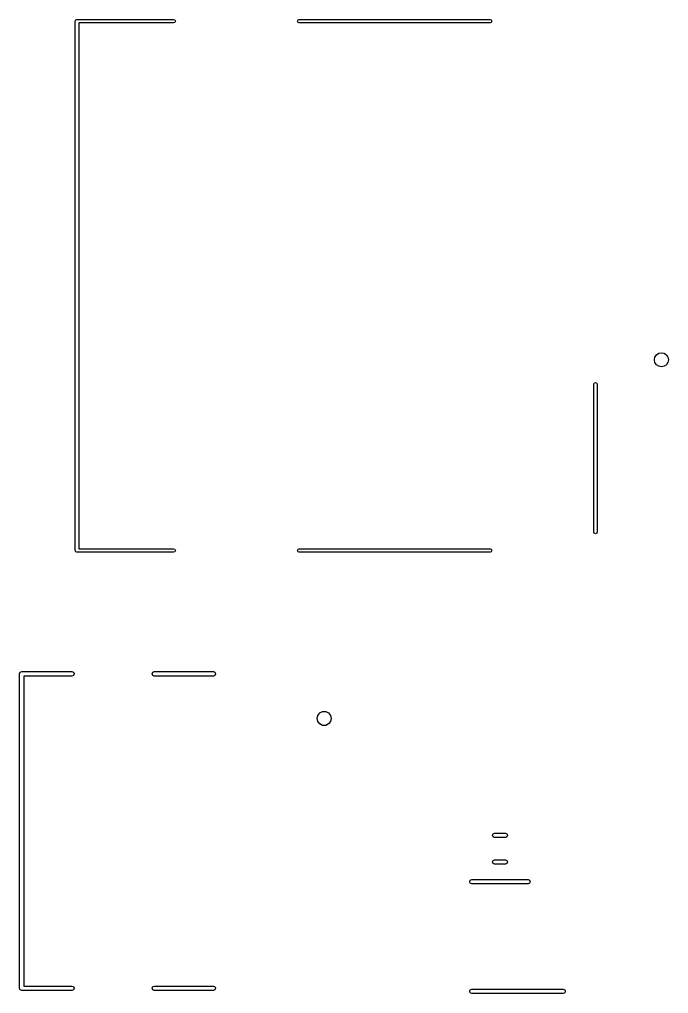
# Model space of a CAD drawing. Extents: x 99.3 to 188.9, y -147 to -56.
# Drawn here: x 99.34 to 117.8, y -90.12 to -62.42 of the extents above; entities that cross this region are included whole.
import ezdxf

# ---------------------------------------------------------------- set-up
doc = ezdxf.new("R2010")
doc.units = 0
doc.layers.add('BLACK', color=7, linetype='CONTINUOUS')

msp = doc.modelspace()

# ---------------------------------------------------------------- linework, layer by layer
at = {"layer": 'BLACK', "linetype": 'CONTINUOUS'}
for p, q in [((100.92, -62.475), (100.935, -62.4396)), ((100.92, -77.525), (100.92, -62.475)), ((100.935, -62.4396), (100.97, -62.425)), ((100.97, -62.425), (103.72, -62.425)), ((103.72, -62.525), (101.02, -62.525)), ((101.02, -62.525), (101.02, -77.475)), ((103.72, -62.425), (103.755, -62.4396)), ((103.755, -62.5104), (103.72, -62.525)), ((103.755, -62.4396), (103.77, -62.475)), ((103.77, -62.475), (103.755, -62.5104)), ((107.245, -62.475), (107.26, -62.4396)), ((107.26, -62.5104), (107.245, -62.475)), ((107.26, -62.4396), (107.295, -62.425)), ((107.295, -62.525), (107.26, -62.5104)), ((107.295, -62.425), (112.72, -62.425)), ((112.72, -62.525), (107.295, -62.525)), ((112.72, -62.425), (112.755, -62.4396)), ((112.755, -62.5104), (112.72, -62.525)), ((112.755, -62.4396), (112.77, -62.475)), ((112.77, -62.475), (112.755, -62.5104)), ((117.41, -72.0235), (117.454, -71.9586)), ((117.454, -71.9586), (117.518, -71.9152)), ((117.518, -71.9152), (117.595, -71.9)), ((117.595, -71.9), (117.672, -71.9152)), ((117.672, -71.9152), (117.736, -71.9586)), ((117.736, -71.9586), (117.78, -72.0235)), ((117.395, -72.1), (117.41, -72.0235)), ((117.41, -72.1765), (117.395, -72.1)), ((117.454, -72.2414), (117.41, -72.1765)), ((117.518, -72.2848), (117.454, -72.2414)), ((117.736, -72.2414), (117.672, -72.2848)), ((117.78, -72.1765), (117.736, -72.2414)), ((117.78, -72.0235), (117.795, -72.1)), ((117.795, -72.1), (117.78, -72.1765)), ((117.595, -72.3), (117.518, -72.2848)), ((117.672, -72.2848), (117.595, -72.3)), ((115.67, -72.8), (115.685, -72.7646)), ((115.67, -77), (115.67, -72.8)), ((115.685, -72.7646), (115.72, -72.75)), ((115.72, -72.75), (115.755, -72.7646)), ((115.755, -72.7646), (115.77, -72.8)), ((115.77, -72.8), (115.77, -77)), ((115.685, -77.0354), (115.67, -77)), ((115.72, -77.05), (115.685, -77.0354)), ((115.755, -77.0354), (115.72, -77.05)), ((115.77, -77), (115.755, -77.0354)), ((100.935, -77.5604), (100.92, -77.525)), ((101.02, -77.475), (103.72, -77.475)), ((103.72, -77.475), (103.755, -77.4896)), ((103.755, -77.4896), (103.77, -77.525)), ((103.77, -77.525), (103.755, -77.5604)), ((107.245, -77.525), (107.26, -77.4896)), ((107.26, -77.5604), (107.245, -77.525)), ((107.26, -77.4896), (107.295, -77.475)), ((107.295, -77.475), (112.72, -77.475)), ((112.72, -77.475), (112.755, -77.4896)), ((112.755, -77.4896), (112.77, -77.525)), ((112.77, -77.525), (112.755, -77.5604)), ((100.97, -77.575), (100.935, -77.5604)), ((103.72, -77.575), (100.97, -77.575)), ((103.755, -77.5604), (103.72, -77.575)), ((107.295, -77.575), (107.26, -77.5604)), ((112.72, -77.575), (107.295, -77.575)), ((112.755, -77.5604), (112.72, -77.575)), ((99.3365, -81.03), (99.3551, -80.9851)), ((99.3365, -89.97), (99.3365, -81.03)), ((99.3551, -80.9851), (99.4, -80.9665)), ((99.4, -80.9665), (100.83, -80.9665)), ((100.83, -81.0935), (99.4635, -81.0935)), ((99.4635, -81.0935), (99.4635, -89.9065)), ((100.83, -80.9665), (100.875, -80.9851)), ((100.875, -81.0749), (100.83, -81.0935)), ((100.875, -80.9851), (100.893, -81.03)), ((100.893, -81.03), (100.875, -81.0749)), ((103.106, -81.03), (103.125, -80.9851)), ((103.125, -81.0749), (103.106, -81.03)), ((103.125, -80.9851), (103.17, -80.9665)), ((103.17, -81.0935), (103.125, -81.0749)), ((103.17, -80.9665), (104.85, -80.9665)), ((104.85, -81.0935), (103.17, -81.0935)), ((104.85, -80.9665), (104.895, -80.9851)), ((104.895, -81.0749), (104.85, -81.0935)), ((104.895, -80.9851), (104.913, -81.03)), ((104.913, -81.03), (104.895, -81.0749)), ((107.8, -82.3), (107.82, -82.2132)), ((107.82, -82.2132), (107.875, -82.1436)), ((107.875, -82.1436), (107.955, -82.105)), ((107.955, -82.105), (108.045, -82.105)), ((108.045, -82.105), (108.125, -82.1436)), ((108.125, -82.1436), (108.18, -82.2132)), ((108.18, -82.2132), (108.2, -82.3)), ((107.82, -82.3868), (107.8, -82.3)), ((107.875, -82.4564), (107.82, -82.3868)), ((107.955, -82.495), (107.875, -82.4564)), ((108.045, -82.495), (107.955, -82.495)), ((108.125, -82.4564), (108.045, -82.495)), ((108.18, -82.3868), (108.125, -82.4564)), ((108.2, -82.3), (108.18, -82.3868)), ((112.804, -85.5776), (112.846, -85.56)), ((112.846, -85.56), (113.154, -85.56)), ((113.154, -85.56), (113.196, -85.5776)), ((112.786, -85.62), (112.804, -85.5776)), ((112.804, -85.6624), (112.786, -85.62)), ((112.846, -85.68), (112.804, -85.6624)), ((113.154, -85.68), (112.846, -85.68)), ((113.196, -85.6624), (113.154, -85.68)), ((113.196, -85.5776), (113.214, -85.62)), ((113.214, -85.62), (113.196, -85.6624)), ((112.786, -86.38), (112.804, -86.3376)), ((112.804, -86.4224), (112.786, -86.38)), ((112.804, -86.3376), (112.846, -86.32)), ((112.846, -86.32), (113.154, -86.32)), ((113.154, -86.32), (113.196, -86.3376)), ((113.196, -86.3376), (113.214, -86.38)), ((113.214, -86.38), (113.196, -86.4224)), ((112.846, -86.44), (112.804, -86.4224)), ((113.154, -86.44), (112.846, -86.44)), ((113.196, -86.4224), (113.154, -86.44)), ((112.14, -86.94), (112.158, -86.8976)), ((112.158, -86.9824), (112.14, -86.94)), ((112.158, -86.8976), (112.2, -86.88)), ((112.2, -86.88), (113, -86.88)), ((113, -86.88), (113.8, -86.88)), ((113.8, -86.88), (113.842, -86.8976)), ((113.842, -86.8976), (113.86, -86.94)), ((113.86, -86.94), (113.842, -86.9824)), ((112.2, -87), (112.158, -86.9824)), ((113, -87), (112.2, -87)), ((113.8, -87), (113, -87)), ((113.842, -86.9824), (113.8, -87)), ((99.3551, -90.0149), (99.3365, -89.97)), ((99.4635, -89.9065), (100.83, -89.9065)), ((100.83, -89.9065), (100.875, -89.9251)), ((100.875, -89.9251), (100.893, -89.97)), ((100.893, -89.97), (100.875, -90.0149)), ((103.106, -89.97), (103.125, -89.9251)), ((103.125, -90.0149), (103.106, -89.97)), ((103.125, -89.9251), (103.17, -89.9065)), ((103.17, -89.9065), (104.85, -89.9065)), ((104.85, -89.9065), (104.895, -89.9251)), ((104.895, -89.9251), (104.913, -89.97)), ((104.913, -89.97), (104.895, -90.0149)), ((112.158, -90.0176), (112.2, -90)), ((112.2, -90), (113, -90)), ((113, -90), (114.8, -90)), ((114.8, -90), (114.842, -90.0176)), ((99.4, -90.0335), (99.3551, -90.0149)), ((100.83, -90.0335), (99.4, -90.0335)), ((100.875, -90.0149), (100.83, -90.0335)), ((103.17, -90.0335), (103.125, -90.0149)), ((104.85, -90.0335), (103.17, -90.0335)), ((104.895, -90.0149), (104.85, -90.0335)), ((112.14, -90.06), (112.158, -90.0176)), ((112.158, -90.1024), (112.14, -90.06)), ((112.2, -90.12), (112.158, -90.1024)), ((113, -90.12), (112.2, -90.12)), ((114.8, -90.12), (113, -90.12)), ((114.842, -90.1024), (114.8, -90.12)), ((114.842, -90.0176), (114.86, -90.06)), ((114.86, -90.06), (114.842, -90.1024))]:
    msp.add_line(p, q, dxfattribs=at)

doc.saveas('drawing.dxf')
